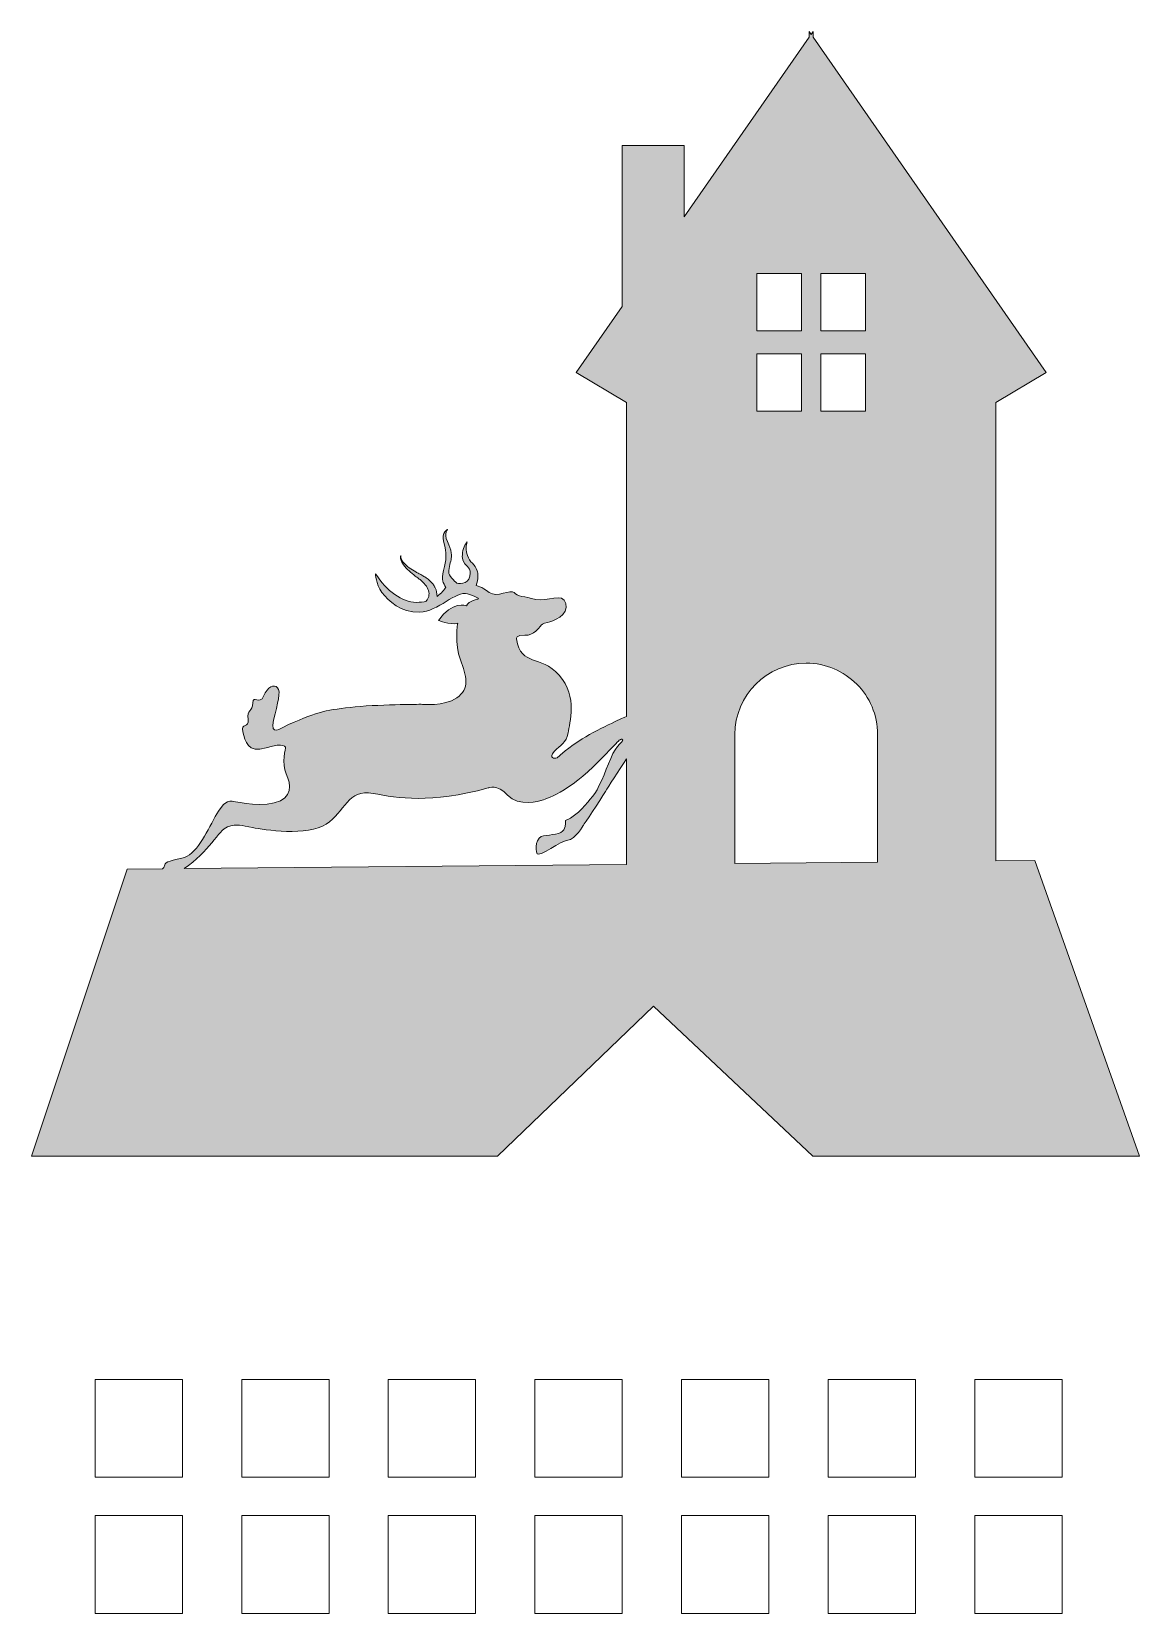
# Model space of a CAD drawing. Extents: x 262 to 2739, y -2945 to -54.
# Drawn here: x 745 to 1413, y -1008 to -54 of the extents above; entities that cross this region are included whole.
import ezdxf

# ---------------------------------------------------------------- set-up
doc = ezdxf.new("R2010")
doc.units = 0
doc.header["$MEASUREMENT"] = 0
doc.layers.add('Layer 1', color=7, linetype='Continuous')

# ---------------------------------------------------------------- blocks, each defined once
blk = doc.blocks.new('block 2')
at = {"layer": 'Layer 1', "true_color": 0xffffff}
h = blk.add_hatch(color=7, dxfattribs=at)
h.dxf.hatch_style = 2
edge = h.paths.add_edge_path()
edge.add_spline(control_points=[(1120.03, -641.99), (1120.03, -641.99), (1216.02, -732.45), (1216.02, -732.45), (1216.02, -732.45), (1413.09, -732.45), (1413.09, -732.45), (1413.09, -732.45), (1349.94, -554.12), (1349.94, -554.12), (1349.94, -554.12), (1326.4, -554.34), (1326.4, -554.34), (1326.4, -554.34), (1326.4, -277.79), (1326.4, -277.79), (1326.4, -277.79), (1356.87, -259.72), (1356.87, -259.72), (1356.87, -259.72), (1216.23, -57.52), (1216.23, -57.52), (1216.23, -57.52), (1216.23, -54.15), (1216.23, -54.15), (1216.23, -54.15), (1215.04, -55.83), (1215.04, -55.83), (1215.04, -55.83), (1213.88, -54.15), (1213.88, -54.15), (1213.88, -54.15), (1213.88, -57.52), (1213.88, -57.52), (1213.88, -57.52), (1138.48, -165.92), (1138.48, -165.92), (1138.48, -165.92), (1138.48, -122.91), (1138.48, -122.91), (1138.48, -122.91), (1100.98, -122.91), (1100.98, -122.91), (1100.98, -122.91), (1100.98, -219.85), (1100.98, -219.85), (1100.98, -219.85), (1073.24, -259.72), (1073.24, -259.72), (1073.24, -259.72), (1103.7, -277.79), (1103.7, -277.79), (1103.7, -277.79), (1103.7, -467.26), (1103.7, -467.26), (1102.9, -467.47), (1102.37, -467.77), (1102.37, -467.77), (1102.37, -467.77), (1085.3, -475.24), (1075.02, -482.02), (1064.73, -488.8), (1063.21, -491.47), (1061.76, -492.15), (1060.31, -492.84), (1056.43, -492.38), (1060.09, -488.34), (1063.74, -484.3), (1067.55, -483.31), (1068.39, -477.14), (1069.23, -470.97), (1074.56, -455.58), (1063.06, -442.4), (1051.55, -429.22), (1040.28, -437.83), (1037.31, -420.35), (1037.31, -420.35), (1036.96, -417.95), (1042.33, -418.23), (1047.7, -418.52), (1051.3, -413.43), (1051.82, -412.75), (1052.33, -412.06), (1053.13, -410.8), (1056.05, -410.46), (1058.96, -410.12), (1069.02, -406.06), (1067.13, -399.03), (1065.25, -392.01), (1055.82, -398.41), (1048.9, -396.58), (1041.99, -394.75), (1037.93, -394.92), (1035.88, -392.52), (1033.82, -390.12), (1025.5, -395.93), (1020.89, -392.39), (1016.28, -388.84), (1012.93, -388.27), (1012.93, -388.27), (1014.52, -384.02), (1014.13, -381.12), (1013.54, -379.32), (1012.23, -375.34), (1009.17, -374.34), (1007.67, -370.18), (1006.52, -366.99), (1007, -363.91), (1007.52, -361.95), (1006.58, -363.16), (1004.74, -365.93), (1004.65, -369.69), (1004.62, -370.96), (1004.52, -372.36), (1005.31, -373.84), (1007.37, -377.66), (1010.16, -377.15), (1009.25, -382.64), (1008.34, -388.12), (1001.31, -386.81), (1001.31, -386.81), (1001.31, -386.81), (997.02, -383.09), (996.57, -381.04), (996.11, -378.98), (997.31, -374.52), (997.82, -372.64), (998.34, -370.75), (998.28, -367.04), (995.71, -361.67), (993.14, -356.29), (995.82, -354.41), (995.82, -354.41), (995.82, -354.41), (991.88, -355.67), (993.48, -362.24), (995.08, -368.81), (995.14, -372.69), (993.37, -379.09), (991.59, -385.49), (993.25, -386.41), (994.68, -389.38), (993.82, -390.65), (992.12, -392.86), (989.37, -394.78), (989.41, -392.99), (989.04, -391.18), (988.27, -389.65), (988.18, -389.42), (988.06, -389.21), (987.94, -389.01), (987.94, -389.01), (987.56, -388.4), (987.56, -388.4), (987.56, -388.4), (987.19, -387.79), (987.19, -387.79), (987.07, -387.59), (986.9, -387.43), (986.76, -387.25), (986.76, -387.25), (985.88, -386.2), (985.88, -386.2), (985.58, -385.86), (985.23, -385.58), (984.91, -385.28), (984.58, -384.98), (984.27, -384.67), (983.93, -384.4), (983.93, -384.4), (982.88, -383.65), (982.88, -383.65), (982.52, -383.41), (982.19, -383.14), (981.83, -382.92), (981.83, -382.92), (980.73, -382.3), (980.73, -382.3), (980, -381.88), (979.27, -381.47), (978.59, -381.12), (977.9, -380.75), (977.18, -380.41), (976.52, -380), (975.16, -379.22), (973.83, -378.4), (972.58, -377.47), (971.3, -376.56), (970.13, -375.53), (969.12, -374.35), (968.61, -373.76), (968.19, -373.11), (967.86, -372.41), (967.54, -371.71), (967.33, -370.91), (967.54, -370.13), (967.21, -370.87), (967.3, -371.75), (967.52, -372.53), (967.75, -373.32), (968.1, -374.07), (968.53, -374.77), (969.4, -376.16), (970.46, -377.43), (971.63, -378.56), (972.79, -379.73), (974.03, -380.78), (975.31, -381.79), (975.93, -382.32), (976.61, -382.77), (977.26, -383.26), (977.93, -383.75), (978.53, -384.23), (979.12, -384.69), (981.49, -386.55), (983.53, -388.84), (984.25, -391.26), (984.64, -392.45), (984.6, -393.65), (984.34, -394.77), (984.28, -395.05), (984.15, -395.32), (984.08, -395.6), (983.95, -395.86), (983.85, -396.14), (983.7, -396.39), (983.56, -396.65), (983.41, -396.9), (983.24, -397.13), (983.16, -397.26), (983.07, -397.35), (982.99, -397.46), (982.95, -397.52), (982.91, -397.56), (982.87, -397.6), (982.87, -397.6), (982.81, -397.66), (982.81, -397.66), (982.81, -397.67), (982.81, -397.67), (982.81, -397.67), (982.81, -397.67), (982.83, -397.69), (982.83, -397.69), (981.18, -398.1), (979.12, -398.44), (976.85, -398.41), (968.36, -398.28), (958.96, -391.65), (952.28, -381.15), (952.28, -381.15), (952.28, -387.09), (956.17, -392.35), (960.05, -397.61), (967.48, -404.69), (978.8, -404.35), (990.11, -404.01), (1000.85, -391.09), (1007.82, -393.26), (1014.79, -395.43), (1014.34, -396.35), (1014.34, -396.35), (1014.34, -396.35), (1008.39, -397.38), (1007.14, -400.46), (1007.14, -400.46), (998.34, -397.26), (990.34, -409.26), (990.34, -409.26), (996.51, -412.18), (1001.88, -411.03), (1001.88, -411.03), (999.71, -423.55), (1003.48, -433.03), (1007.25, -442.52), (1009.19, -450.63), (1001.31, -456), (993.42, -461.37), (980.51, -459.89), (979.82, -459.89), (979.14, -459.89), (952.66, -459.92), (936.97, -461.75), (921.28, -463.58), (916.25, -464.5), (896.29, -473.79), (896.29, -473.79), (888.17, -479.66), (890.75, -469.37), (893.32, -459.09), (895.32, -452.17), (893.15, -449.89), (890.97, -447.6), (887.22, -449.11), (884.78, -454.9), (882.35, -460.69), (878.38, -453.83), (878.31, -459.09), (878.23, -464.34), (874.35, -463.2), (875.34, -468.84), (876.33, -474.48), (870.61, -470.82), (872.21, -476.46), (873.81, -482.09), (875.03, -489.64), (886.31, -486.13), (897.58, -482.63), (898.04, -485.9), (898.04, -485.9), (898.04, -485.9), (895.53, -495.5), (898.42, -501.9), (901.32, -508.3), (902.53, -516.45), (891.18, -519.35), (879.83, -522.24), (865.89, -517.82), (864.82, -518.21), (863.76, -518.59), (861.09, -517.75), (855.53, -527.65), (849.97, -537.56), (844.25, -550.97), (835.49, -552.72), (826.73, -554.47), (825.13, -555.31), (824.9, -557.36), (824.84, -557.9), (824.4, -558.52), (823.69, -559.13), (823.69, -559.13), (802.4, -559.33), (802.4, -559.33), (802.4, -559.33), (744.8, -732.45), (744.8, -732.45), (744.8, -732.45), (1025.89, -732.45), (1025.89, -732.45), (1025.89, -732.45), (1120.03, -641.99), (1120.03, -641.99)], knot_values=[0, 0, 0, 0, 1, 1, 1, 2, 2, 2, 3, 3, 3, 4, 4, 4, 5, 5, 5, 6, 6, 6, 7, 7, 7, 8, 8, 8, 9, 9, 9, 10, 10, 10, 11, 11, 11, 12, 12, 12, 13, 13, 13, 14, 14, 14, 15, 15, 15, 16, 16, 16, 17, 17, 17, 18, 18, 18, 19, 19, 19, 20, 20, 20, 21, 21, 21, 22, 22, 22, 23, 23, 23, 24, 24, 24, 25, 25, 25, 26, 26, 26, 27, 27, 27, 28, 28, 28, 29, 29, 29, 30, 30, 30, 31, 31, 31, 32, 32, 32, 33, 33, 33, 34, 34, 34, 35, 35, 35, 36, 36, 36, 37, 37, 37, 38, 38, 38, 39, 39, 39, 40, 40, 40, 41, 41, 41, 42, 42, 42, 43, 43, 43, 44, 44, 44, 45, 45, 45, 46, 46, 46, 47, 47, 47, 48, 48, 48, 49, 49, 49, 50, 50, 50, 51, 51, 51, 52, 52, 52, 53, 53, 53, 54, 54, 54, 55, 55, 55, 56, 56, 56, 57, 57, 57, 58, 58, 58, 59, 59, 59, 60, 60, 60, 61, 61, 61, 62, 62, 62, 63, 63, 63, 64, 64, 64, 65, 65, 65, 66, 66, 66, 67, 67, 67, 68, 68, 68, 69, 69, 69, 70, 70, 70, 71, 71, 71, 72, 72, 72, 73, 73, 73, 74, 74, 74, 75, 75, 75, 76, 76, 76, 77, 77, 77, 78, 78, 78, 79, 79, 79, 80, 80, 80, 81, 81, 81, 82, 82, 82, 83, 83, 83, 84, 84, 84, 85, 85, 85, 86, 86, 86, 87, 87, 87, 88, 88, 88, 89, 89, 89, 90, 90, 90, 91, 91, 91, 92, 92, 92, 93, 93, 93, 94, 94, 94, 95, 95, 95, 96, 96, 96, 97, 97, 97, 98, 98, 98, 99, 99, 99, 100, 100, 100, 101, 101, 101, 102, 102, 102, 103, 103, 103, 104, 104, 104, 105, 105, 105, 106, 106, 106, 107, 107, 107, 108, 108, 108, 109, 109, 109, 110, 110, 110, 111, 111, 111, 112, 112, 112, 113, 113, 113, 114, 114, 114, 114], degree=3, periodic=1)
h.paths.add_polyline_path([(1220.91, -200.07), (1247.88, -200.07), (1247.88, -234.64), (1220.91, -234.64)])
h.paths.add_polyline_path([(1220.91, -248.5), (1247.88, -248.5), (1247.88, -283.08), (1220.91, -283.08)])
h.paths.add_polyline_path([(1182.23, -200.07), (1209.19, -200.07), (1209.19, -234.64), (1182.23, -234.64)])
h.paths.add_polyline_path([(1182.23, -248.5), (1209.19, -248.5), (1209.19, -283.08), (1182.23, -283.08)])
edge = h.paths.add_edge_path()
edge.add_spline(control_points=[(1212.12, -435.06), (1224.02, -435.06), (1234.77, -439.88), (1242.58, -447.67), (1250.38, -455.48), (1255.19, -466.23), (1255.19, -478.14), (1255.19, -478.14), (1255.19, -555.02), (1255.19, -555.02), (1255.19, -555.02), (1169.04, -555.84), (1169.04, -555.84), (1169.04, -555.84), (1169.04, -478.14), (1169.04, -478.14), (1169.04, -454.35), (1188.33, -435.06), (1212.12, -435.06)], knot_values=[0, 0, 0, 0, 1, 1, 1, 2, 2, 2, 3, 3, 3, 4, 4, 4, 5, 5, 5, 6, 6, 6, 6], degree=3, periodic=1)
edge = h.paths.add_edge_path()
edge.add_spline(control_points=[(862.92, -533.82), (868.98, -531.77), (871.26, -532.91), (878.12, -534.28), (884.97, -535.65), (911.26, -539.54), (922.46, -532.22), (933.66, -524.91), (935.48, -510.63), (950.8, -513.6), (966.11, -516.57), (984.81, -519.81), (1020.32, -510.36), (1020.32, -510.36), (1025.65, -507.54), (1031.97, -514.78), (1038.3, -522.02), (1052.09, -517.9), (1052.09, -517.9), (1052.09, -517.9), (1066.56, -514.4), (1083.59, -497.6), (1100.62, -480.8), (1099.47, -480.4), (1101.16, -481.11), (1102.84, -481.83), (1097.5, -484.08), (1094.13, -492.48), (1090.76, -500.88), (1086.67, -511.65), (1083.17, -515.54), (1079.66, -519.42), (1075.07, -526.45), (1066.9, -530), (1066.9, -530), (1067.3, -533.02), (1065.88, -535.6), (1064.45, -538.17), (1058.16, -538.62), (1053.65, -539.14), (1049.13, -539.65), (1048.28, -547.59), (1049.82, -549.99), (1051.36, -552.39), (1064.05, -542.05), (1068.33, -541.82), (1072.62, -541.59), (1077.76, -532.68), (1077.76, -532.68), (1077.76, -532.68), (1087.74, -517.82), (1090.94, -512.49), (1092.77, -509.44), (1098.84, -500.2), (1103.7, -492.85), (1103.7, -492.85), (1103.7, -556.46), (1103.7, -556.46), (1103.7, -556.46), (836.82, -559), (836.82, -559), (851.68, -549.03), (857.61, -535.63), (862.92, -533.82)], knot_values=[0, 0, 0, 0, 1, 1, 1, 2, 2, 2, 3, 3, 3, 4, 4, 4, 5, 5, 5, 6, 6, 6, 7, 7, 7, 8, 8, 8, 9, 9, 9, 10, 10, 10, 11, 11, 11, 12, 12, 12, 13, 13, 13, 14, 14, 14, 15, 15, 15, 16, 16, 16, 17, 17, 17, 18, 18, 18, 19, 19, 19, 20, 20, 20, 21, 21, 21, 21], degree=3, periodic=1)
at = {"layer": 'Layer 1', "lineweight": 0}
for points in [[(1182.23, -200.07), (1209.19, -200.07), (1209.19, -234.64), (1182.23, -234.64), (1182.23, -200.07)], [(1220.91, -200.07), (1247.88, -200.07), (1247.88, -234.64), (1220.91, -234.64), (1220.91, -200.07)], [(1182.23, -248.5), (1209.19, -248.5), (1209.19, -283.08), (1182.23, -283.08), (1182.23, -248.5)], [(1220.91, -248.5), (1247.88, -248.5), (1247.88, -283.08), (1220.91, -283.08), (1220.91, -248.5)], [(783.08, -867.1), (835.73, -867.1), (835.73, -926.06), (783.08, -926.06), (783.08, -867.1)], [(871.53, -867.1), (924.2, -867.1), (924.2, -926.06), (871.53, -926.06), (871.53, -867.1)], [(959.98, -867.1), (1012.65, -867.1), (1012.65, -926.06), (959.98, -926.06), (959.98, -867.1)], [(1048.43, -867.1), (1101.1, -867.1), (1101.1, -926.06), (1048.43, -926.06), (1048.43, -867.1)], [(1136.9, -867.1), (1189.55, -867.1), (1189.55, -926.06), (1136.9, -926.06), (1136.9, -867.1)], [(1225.35, -867.1), (1278, -867.1), (1278, -926.06), (1225.35, -926.06), (1225.35, -867.1)], [(1313.8, -867.1), (1366.44, -867.1), (1366.44, -926.06), (1313.8, -926.06), (1313.8, -867.1)], [(783.08, -949.22), (835.73, -949.22), (835.73, -1008.19), (783.08, -1008.19), (783.08, -949.22)], [(871.53, -949.22), (924.2, -949.22), (924.2, -1008.19), (871.53, -1008.19), (871.53, -949.22)], [(959.98, -949.22), (1012.65, -949.22), (1012.65, -1008.19), (959.98, -1008.19), (959.98, -949.22)], [(1048.43, -949.22), (1101.1, -949.22), (1101.1, -1008.19), (1048.43, -1008.19), (1048.43, -949.22)], [(1136.9, -949.22), (1189.55, -949.22), (1189.55, -1008.19), (1136.9, -1008.19), (1136.9, -949.22)], [(1225.35, -949.22), (1278, -949.22), (1278, -1008.19), (1225.35, -1008.19), (1225.35, -949.22)], [(1313.8, -949.22), (1366.44, -949.22), (1366.44, -1008.19), (1313.8, -1008.19), (1313.8, -949.22)]]:
    blk.add_lwpolyline(points, dxfattribs=at)
for points, knots in [([(1120.03, -641.99), (1120.03, -641.99), (1216.02, -732.45), (1216.02, -732.45), (1216.02, -732.45), (1413.09, -732.45), (1413.09, -732.45), (1413.09, -732.45), (1349.94, -554.12), (1349.94, -554.12), (1349.94, -554.12), (1326.4, -554.34), (1326.4, -554.34), (1326.4, -554.34), (1326.4, -277.79), (1326.4, -277.79), (1326.4, -277.79), (1356.87, -259.72), (1356.87, -259.72), (1356.87, -259.72), (1216.23, -57.52), (1216.23, -57.52), (1216.23, -57.52), (1216.23, -54.15), (1216.23, -54.15), (1216.23, -54.15), (1215.04, -55.83), (1215.04, -55.83), (1215.04, -55.83), (1213.88, -54.15), (1213.88, -54.15), (1213.88, -54.15), (1213.88, -57.52), (1213.88, -57.52), (1213.88, -57.52), (1138.48, -165.92), (1138.48, -165.92), (1138.48, -165.92), (1138.48, -122.91), (1138.48, -122.91), (1138.48, -122.91), (1100.98, -122.91), (1100.98, -122.91), (1100.98, -122.91), (1100.98, -219.85), (1100.98, -219.85), (1100.98, -219.85), (1073.24, -259.72), (1073.24, -259.72), (1073.24, -259.72), (1103.7, -277.79), (1103.7, -277.79), (1103.7, -277.79), (1103.7, -467.26), (1103.7, -467.26), (1102.9, -467.47), (1102.37, -467.77), (1102.37, -467.77), (1102.37, -467.77), (1085.3, -475.24), (1075.02, -482.02), (1064.73, -488.8), (1063.21, -491.47), (1061.76, -492.15), (1060.31, -492.84), (1056.43, -492.38), (1060.09, -488.34), (1063.74, -484.3), (1067.55, -483.31), (1068.39, -477.14), (1069.23, -470.97), (1074.56, -455.58), (1063.06, -442.4), (1051.55, -429.22), (1040.28, -437.83), (1037.31, -420.35), (1037.31, -420.35), (1036.96, -417.95), (1042.33, -418.23), (1047.7, -418.52), (1051.3, -413.43), (1051.82, -412.75), (1052.33, -412.06), (1053.13, -410.8), (1056.05, -410.46), (1058.96, -410.12), (1069.02, -406.06), (1067.13, -399.03), (1065.25, -392.01), (1055.82, -398.41), (1048.9, -396.58), (1041.99, -394.75), (1037.93, -394.92), (1035.88, -392.52), (1033.82, -390.12), (1025.5, -395.93), (1020.89, -392.39), (1016.28, -388.84), (1012.93, -388.27), (1012.93, -388.27), (1014.52, -384.02), (1014.13, -381.12), (1013.54, -379.32), (1012.23, -375.34), (1009.17, -374.34), (1007.67, -370.18), (1006.52, -366.99), (1007, -363.91), (1007.52, -361.95), (1006.58, -363.16), (1004.74, -365.93), (1004.65, -369.69), (1004.62, -370.96), (1004.52, -372.36), (1005.31, -373.84), (1007.37, -377.66), (1010.16, -377.15), (1009.25, -382.64), (1008.34, -388.12), (1001.31, -386.81), (1001.31, -386.81), (1001.31, -386.81), (997.02, -383.09), (996.57, -381.04), (996.11, -378.98), (997.31, -374.52), (997.82, -372.64), (998.34, -370.75), (998.28, -367.04), (995.71, -361.67), (993.14, -356.29), (995.82, -354.41), (995.82, -354.41), (995.82, -354.41), (991.88, -355.67), (993.48, -362.24), (995.08, -368.81), (995.14, -372.69), (993.37, -379.09), (991.59, -385.49), (993.25, -386.41), (994.68, -389.38), (993.82, -390.65), (992.12, -392.86), (989.37, -394.78), (989.41, -392.99), (989.04, -391.18), (988.27, -389.65), (988.18, -389.42), (988.06, -389.21), (987.94, -389.01), (987.94, -389.01), (987.56, -388.4), (987.56, -388.4), (987.56, -388.4), (987.19, -387.79), (987.19, -387.79), (987.07, -387.59), (986.9, -387.43), (986.76, -387.25), (986.76, -387.25), (985.88, -386.2), (985.88, -386.2), (985.58, -385.86), (985.23, -385.58), (984.91, -385.28), (984.58, -384.98), (984.27, -384.67), (983.93, -384.4), (983.93, -384.4), (982.88, -383.65), (982.88, -383.65), (982.52, -383.41), (982.19, -383.14), (981.83, -382.92), (981.83, -382.92), (980.73, -382.3), (980.73, -382.3), (980, -381.88), (979.27, -381.47), (978.59, -381.12), (977.9, -380.75), (977.18, -380.41), (976.52, -380), (975.16, -379.22), (973.83, -378.4), (972.58, -377.47), (971.3, -376.56), (970.13, -375.53), (969.12, -374.35), (968.61, -373.76), (968.19, -373.11), (967.86, -372.41), (967.54, -371.71), (967.33, -370.91), (967.54, -370.13), (967.21, -370.87), (967.3, -371.75), (967.52, -372.53), (967.75, -373.32), (968.1, -374.07), (968.53, -374.77), (969.4, -376.16), (970.46, -377.43), (971.63, -378.56), (972.79, -379.73), (974.03, -380.78), (975.31, -381.79), (975.93, -382.32), (976.61, -382.77), (977.26, -383.26), (977.93, -383.75), (978.53, -384.23), (979.12, -384.69), (981.49, -386.55), (983.53, -388.84), (984.25, -391.26), (984.64, -392.45), (984.6, -393.65), (984.34, -394.77), (984.28, -395.05), (984.15, -395.32), (984.08, -395.6), (983.95, -395.86), (983.85, -396.14), (983.7, -396.39), (983.56, -396.65), (983.41, -396.9), (983.24, -397.13), (983.16, -397.26), (983.07, -397.35), (982.99, -397.46), (982.95, -397.52), (982.91, -397.56), (982.87, -397.6), (982.87, -397.6), (982.81, -397.66), (982.81, -397.66), (982.81, -397.67), (982.81, -397.67), (982.81, -397.67), (982.81, -397.67), (982.83, -397.69), (982.83, -397.69), (981.18, -398.1), (979.12, -398.44), (976.85, -398.41), (968.36, -398.28), (958.96, -391.65), (952.28, -381.15), (952.28, -381.15), (952.28, -387.09), (956.17, -392.35), (960.05, -397.61), (967.48, -404.69), (978.8, -404.35), (990.11, -404.01), (1000.85, -391.09), (1007.82, -393.26), (1014.79, -395.43), (1014.34, -396.35), (1014.34, -396.35), (1014.34, -396.35), (1008.39, -397.38), (1007.14, -400.46), (1007.14, -400.46), (998.34, -397.26), (990.34, -409.26), (990.34, -409.26), (996.51, -412.18), (1001.88, -411.03), (1001.88, -411.03), (999.71, -423.55), (1003.48, -433.03), (1007.25, -442.52), (1009.19, -450.63), (1001.31, -456), (993.42, -461.37), (980.51, -459.89), (979.82, -459.89), (979.14, -459.89), (952.66, -459.92), (936.97, -461.75), (921.28, -463.58), (916.25, -464.5), (896.29, -473.79), (896.29, -473.79), (888.17, -479.66), (890.75, -469.37), (893.32, -459.09), (895.32, -452.17), (893.15, -449.89), (890.97, -447.6), (887.22, -449.11), (884.78, -454.9), (882.35, -460.69), (878.38, -453.83), (878.31, -459.09), (878.23, -464.34), (874.35, -463.2), (875.34, -468.84), (876.33, -474.48), (870.61, -470.82), (872.21, -476.46), (873.81, -482.09), (875.03, -489.64), (886.31, -486.13), (897.58, -482.63), (898.04, -485.9), (898.04, -485.9), (898.04, -485.9), (895.53, -495.5), (898.42, -501.9), (901.32, -508.3), (902.53, -516.45), (891.18, -519.35), (879.83, -522.24), (865.89, -517.82), (864.82, -518.21), (863.76, -518.59), (861.09, -517.75), (855.53, -527.65), (849.97, -537.56), (844.25, -550.97), (835.49, -552.72), (826.73, -554.47), (825.13, -555.31), (824.9, -557.36), (824.84, -557.9), (824.4, -558.52), (823.69, -559.13), (823.69, -559.13), (802.4, -559.33), (802.4, -559.33), (802.4, -559.33), (744.8, -732.45), (744.8, -732.45), (744.8, -732.45), (1025.89, -732.45), (1025.89, -732.45), (1025.89, -732.45), (1120.03, -641.99), (1120.03, -641.99)], [0, 0, 0, 0, 1, 1, 1, 2, 2, 2, 3, 3, 3, 4, 4, 4, 5, 5, 5, 6, 6, 6, 7, 7, 7, 8, 8, 8, 9, 9, 9, 10, 10, 10, 11, 11, 11, 12, 12, 12, 13, 13, 13, 14, 14, 14, 15, 15, 15, 16, 16, 16, 17, 17, 17, 18, 18, 18, 19, 19, 19, 20, 20, 20, 21, 21, 21, 22, 22, 22, 23, 23, 23, 24, 24, 24, 25, 25, 25, 26, 26, 26, 27, 27, 27, 28, 28, 28, 29, 29, 29, 30, 30, 30, 31, 31, 31, 32, 32, 32, 33, 33, 33, 34, 34, 34, 35, 35, 35, 36, 36, 36, 37, 37, 37, 38, 38, 38, 39, 39, 39, 40, 40, 40, 41, 41, 41, 42, 42, 42, 43, 43, 43, 44, 44, 44, 45, 45, 45, 46, 46, 46, 47, 47, 47, 48, 48, 48, 49, 49, 49, 50, 50, 50, 51, 51, 51, 52, 52, 52, 53, 53, 53, 54, 54, 54, 55, 55, 55, 56, 56, 56, 57, 57, 57, 58, 58, 58, 59, 59, 59, 60, 60, 60, 61, 61, 61, 62, 62, 62, 63, 63, 63, 64, 64, 64, 65, 65, 65, 66, 66, 66, 67, 67, 67, 68, 68, 68, 69, 69, 69, 70, 70, 70, 71, 71, 71, 72, 72, 72, 73, 73, 73, 74, 74, 74, 75, 75, 75, 76, 76, 76, 77, 77, 77, 78, 78, 78, 79, 79, 79, 80, 80, 80, 81, 81, 81, 82, 82, 82, 83, 83, 83, 84, 84, 84, 85, 85, 85, 86, 86, 86, 87, 87, 87, 88, 88, 88, 89, 89, 89, 90, 90, 90, 91, 91, 91, 92, 92, 92, 93, 93, 93, 94, 94, 94, 95, 95, 95, 96, 96, 96, 97, 97, 97, 98, 98, 98, 99, 99, 99, 100, 100, 100, 101, 101, 101, 102, 102, 102, 103, 103, 103, 104, 104, 104, 105, 105, 105, 106, 106, 106, 107, 107, 107, 108, 108, 108, 109, 109, 109, 110, 110, 110, 111, 111, 111, 112, 112, 112, 113, 113, 113, 114, 114, 114, 114]), ([(1212.12, -435.06), (1224.02, -435.06), (1234.77, -439.88), (1242.58, -447.67), (1250.38, -455.48), (1255.19, -466.23), (1255.19, -478.14), (1255.19, -478.14), (1255.19, -555.02), (1255.19, -555.02), (1255.19, -555.02), (1169.04, -555.84), (1169.04, -555.84), (1169.04, -555.84), (1169.04, -478.14), (1169.04, -478.14), (1169.04, -454.35), (1188.33, -435.06), (1212.12, -435.06)], [0, 0, 0, 0, 1, 1, 1, 2, 2, 2, 3, 3, 3, 4, 4, 4, 5, 5, 5, 6, 6, 6, 6]), ([(862.92, -533.82), (868.98, -531.77), (871.26, -532.91), (878.12, -534.28), (884.97, -535.65), (911.26, -539.54), (922.46, -532.22), (933.66, -524.91), (935.48, -510.63), (950.8, -513.6), (966.11, -516.57), (984.81, -519.81), (1020.32, -510.36), (1020.32, -510.36), (1025.65, -507.54), (1031.97, -514.78), (1038.3, -522.02), (1052.09, -517.9), (1052.09, -517.9), (1052.09, -517.9), (1066.56, -514.4), (1083.59, -497.6), (1100.62, -480.8), (1099.47, -480.4), (1101.16, -481.11), (1102.84, -481.83), (1097.5, -484.08), (1094.13, -492.48), (1090.76, -500.88), (1086.67, -511.65), (1083.17, -515.54), (1079.66, -519.42), (1075.07, -526.45), (1066.9, -530), (1066.9, -530), (1067.3, -533.02), (1065.88, -535.6), (1064.45, -538.17), (1058.16, -538.62), (1053.65, -539.14), (1049.13, -539.65), (1048.28, -547.59), (1049.82, -549.99), (1051.36, -552.39), (1064.05, -542.05), (1068.33, -541.82), (1072.62, -541.59), (1077.76, -532.68), (1077.76, -532.68), (1077.76, -532.68), (1087.74, -517.82), (1090.94, -512.49), (1092.77, -509.44), (1098.84, -500.2), (1103.7, -492.85), (1103.7, -492.85), (1103.7, -556.46), (1103.7, -556.46), (1103.7, -556.46), (836.82, -559), (836.82, -559), (851.68, -549.03), (857.61, -535.63), (862.92, -533.82)], [0, 0, 0, 0, 1, 1, 1, 2, 2, 2, 3, 3, 3, 4, 4, 4, 5, 5, 5, 6, 6, 6, 7, 7, 7, 8, 8, 8, 9, 9, 9, 10, 10, 10, 11, 11, 11, 12, 12, 12, 13, 13, 13, 14, 14, 14, 15, 15, 15, 16, 16, 16, 17, 17, 17, 18, 18, 18, 19, 19, 19, 20, 20, 20, 21, 21, 21, 21])]:
    blk.add_open_spline(points, degree=3, knots=knots, dxfattribs=at)

msp = doc.modelspace()

# ---------------------------------------------------------------- block references
at = {"layer": 'Layer 1'}
msp.add_blockref('block 2', (0, 0), dxfattribs=at)

doc.saveas('drawing.dxf')
